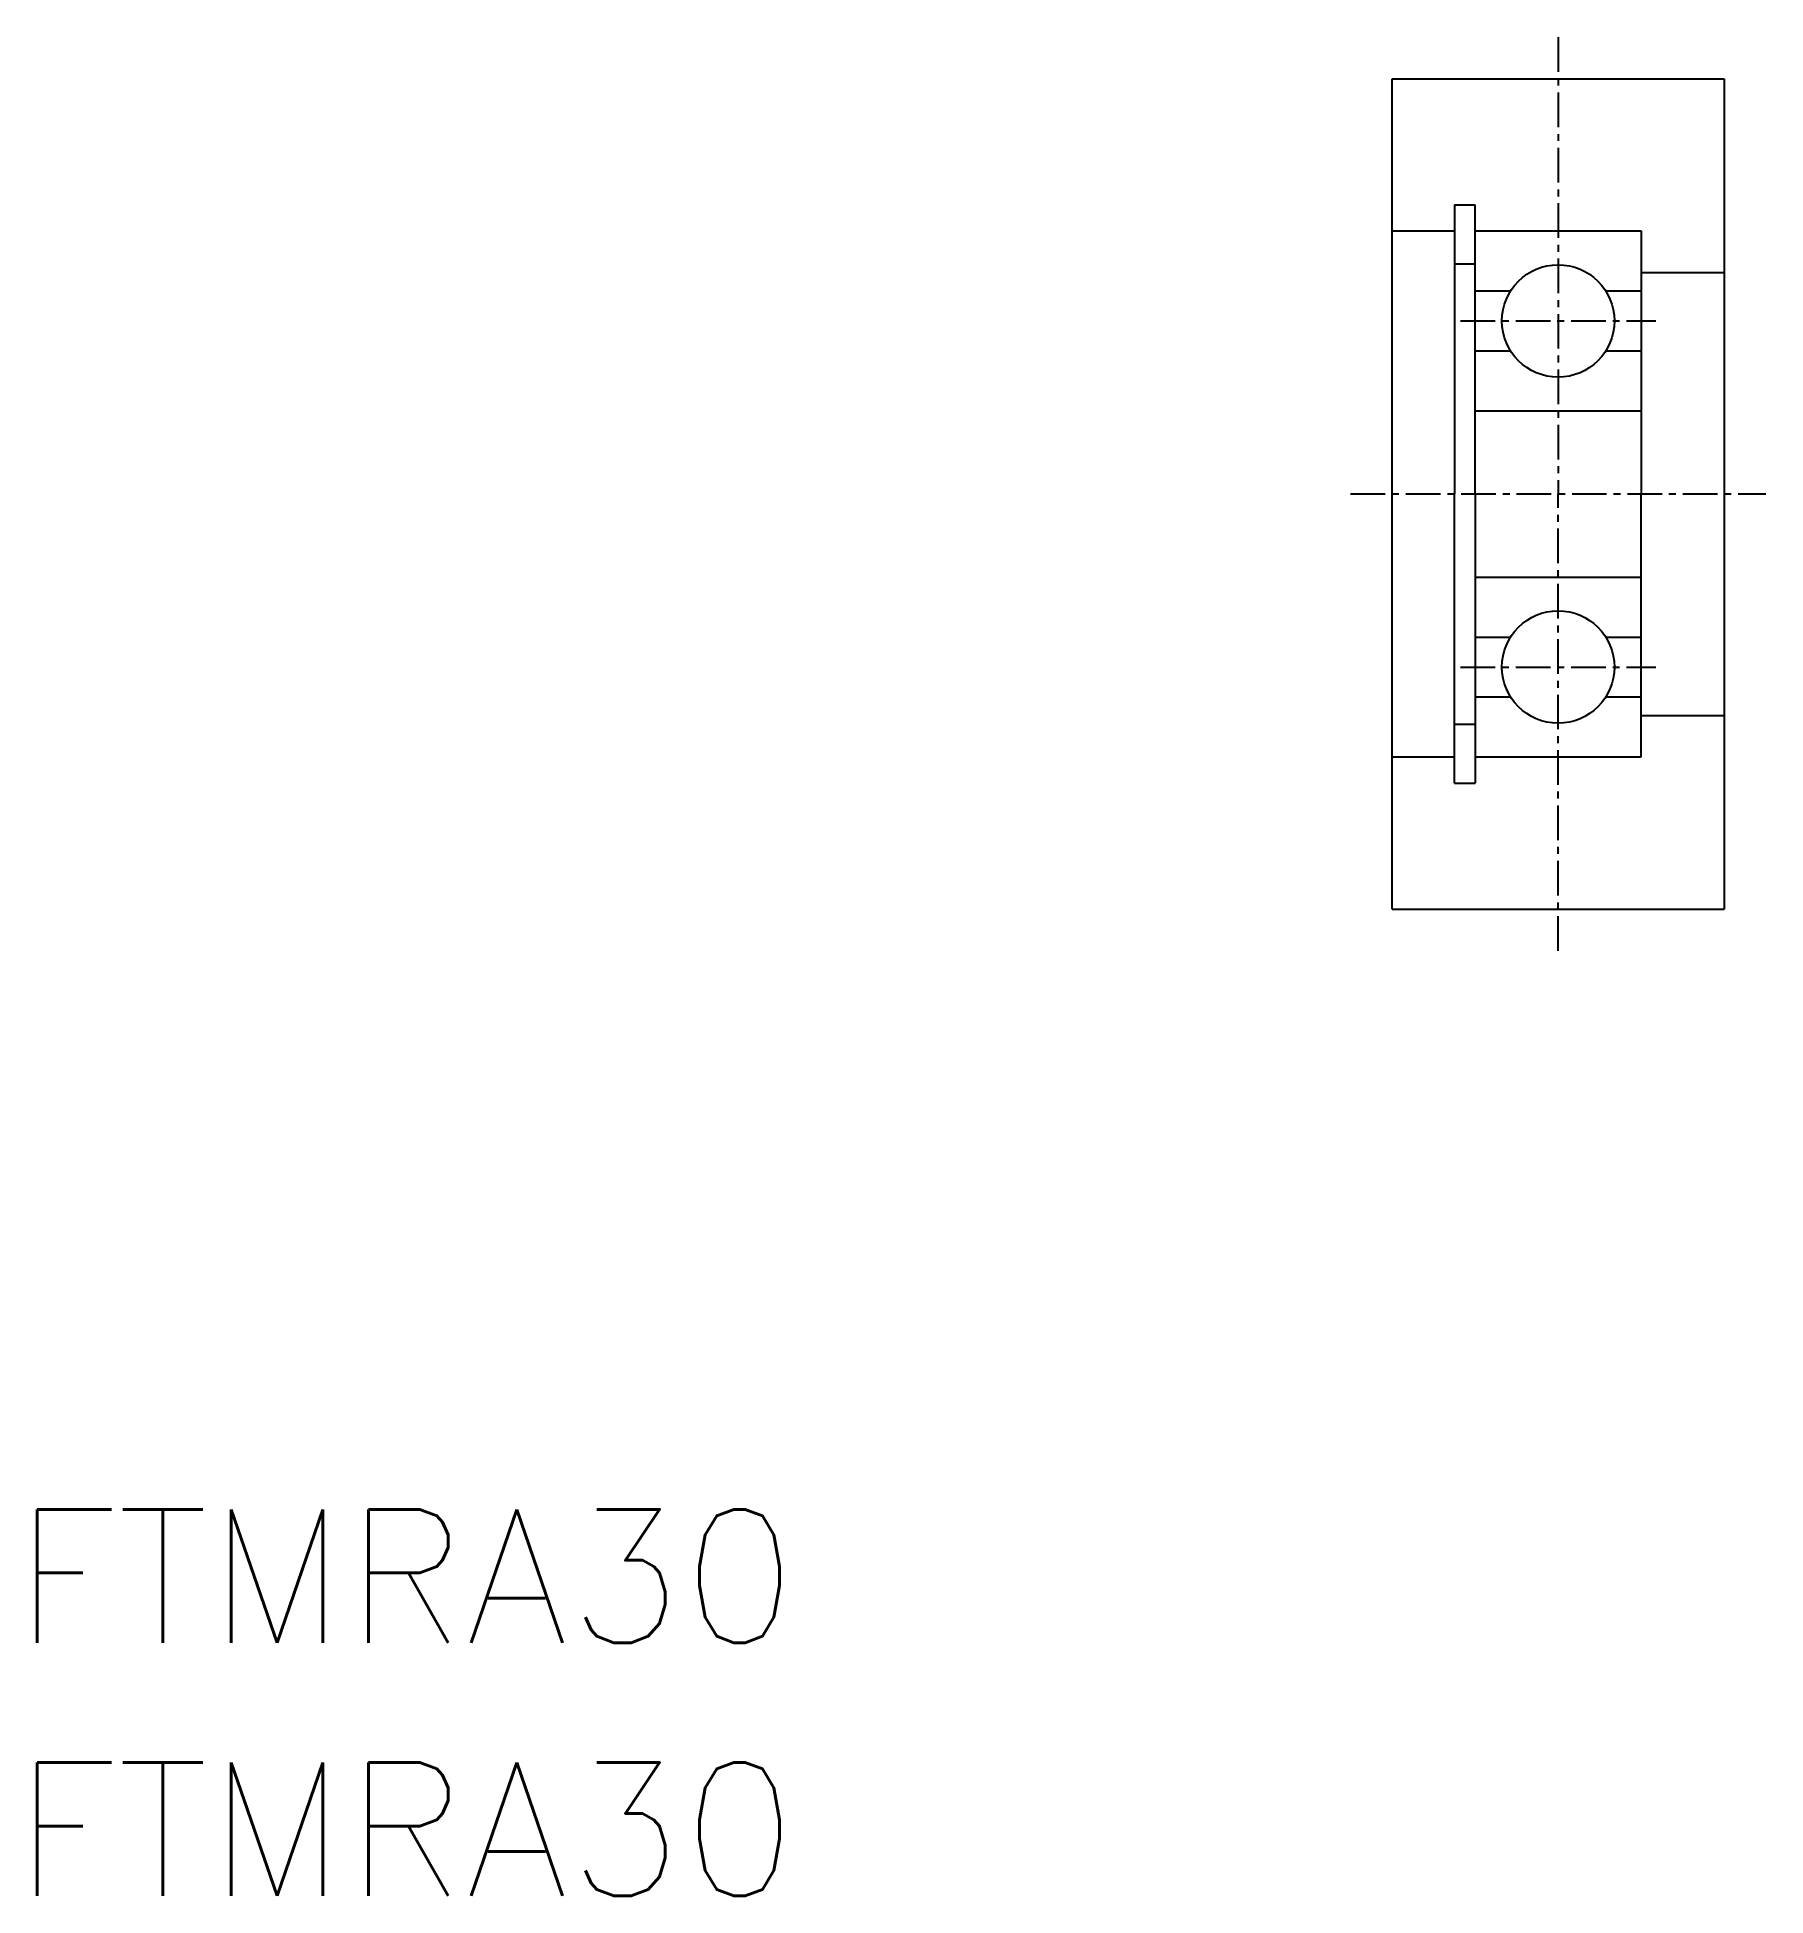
# Model space of a CAD drawing. Extents: x 154.8 to 217.3, y 104.5 to 171.6.
import ezdxf

# ---------------------------------------------------------------- set-up
doc = ezdxf.new("R2010")
doc.units = 0
doc.linetypes.add('CENTER', pattern=[2, 1.25, -0.25, 0.25, -0.25])
doc.layers.get('0').update_dxf_attribs({"linetype": 'CONTINUOUS'})
doc.layers.add('CENTER', color=1, linetype='CENTER')
doc.styles.get("Standard").update_dxf_attribs({"font": 'txt.shx'})

msp = doc.modelspace()

# ---------------------------------------------------------------- linework, layer by layer
at = {"color": 7, "linetype": 'CONTINUOUS'}
for p, q in [((203.774, 170.096), (215.774, 170.096)), ((203.774, 140.096), (203.774, 170.096)), ((215.774, 170.096), (215.774, 140.096)), ((206.024, 165.546), (206.774, 165.546)), ((206.024, 165.546), (206.024, 155.096)), ((206.774, 155.096), (206.774, 165.546)), ((203.774, 164.596), (206.024, 164.596)), ((206.774, 164.596), (212.774, 164.596)), ((212.774, 164.596), (212.774, 155.096)), ((206.024, 163.412), (206.774, 163.412)), ((212.774, 163.096), (215.774, 163.096)), ((206.774, 162.429), (208.056, 162.429)), ((211.492, 162.429), (212.774, 162.429)), ((206.774, 160.263), (208.056, 160.263)), ((211.492, 160.263), (212.774, 160.263)), ((206.774, 158.096), (212.774, 158.096)), ((206.024, 144.646), (206.024, 155.096)), ((206.774, 155.096), (206.774, 144.646)), ((212.774, 145.596), (212.774, 155.096)), ((206.774, 152.096), (212.774, 152.096)), ((206.774, 149.929), (208.056, 149.929)), ((211.492, 149.929), (212.774, 149.929)), ((206.774, 147.763), (208.056, 147.763)), ((211.492, 147.763), (212.774, 147.763)), ((212.774, 147.096), (215.774, 147.096)), ((206.024, 146.78), (206.774, 146.78)), ((203.774, 145.596), (206.024, 145.596)), ((206.774, 145.596), (212.774, 145.596)), ((206.024, 144.646), (206.774, 144.646)), ((203.774, 140.096), (215.774, 140.096))]:
    msp.add_line(p, q, dxfattribs=at)
for centre in [(209.774, 161.346), (209.774, 148.846)]:
    msp.add_circle(centre, 2.031, dxfattribs=at)
at = {"layer": 'CENTER', "color": 1, "linetype": 'CENTER'}
for p, q in [((209.774, 171.596), (209.774, 155.096)), ((206.243, 161.346), (213.305, 161.346)), ((202.274, 155.096), (217.274, 155.096)), ((209.774, 138.596), (209.774, 155.096)), ((206.243, 148.846), (213.305, 148.846))]:
    msp.add_line(p, q, dxfattribs=at)

# ---------------------------------------------------------------- texts
at = {"color": 7, "linetype": 'CONTINUOUS'}
for p in [(154.011, 113.605), (154.011, 104.461)]:
    msp.add_text('FTMRA30', height=4.8126, dxfattribs=at).set_placement(p)

doc.saveas('drawing.dxf')
